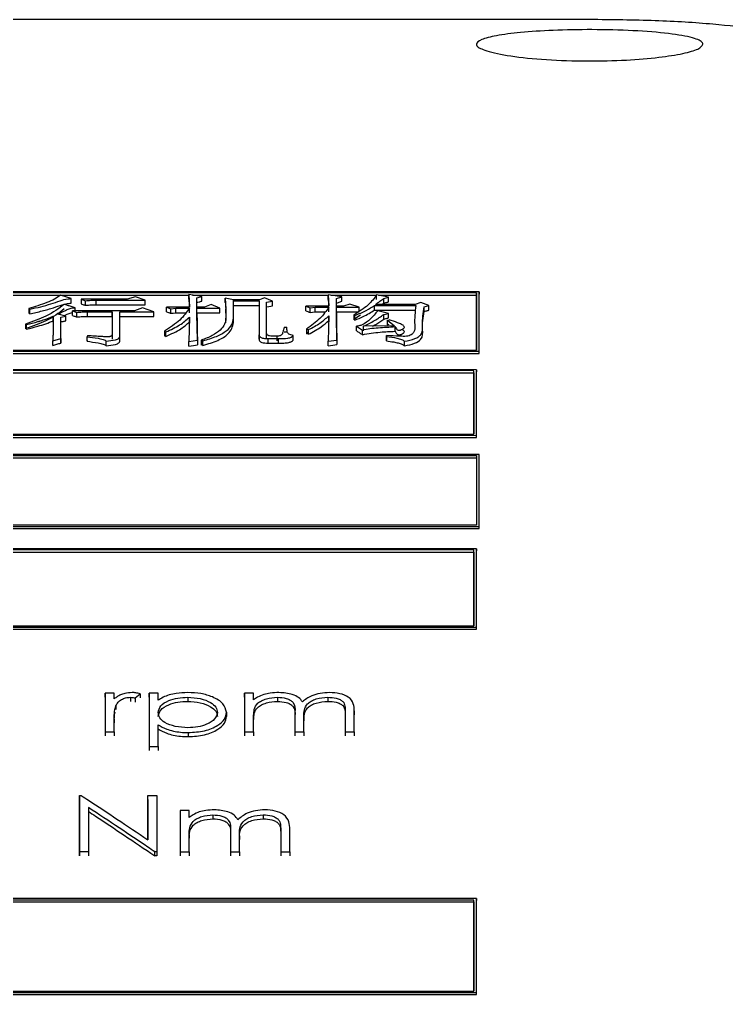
# Model space of a CAD drawing. Header units: millimetres. Extents: x 2085 to 4229, y 754 to 2271.
# Drawn here: x 2618.29 to 2632.34, y 2096.78 to 2116.17 of the extents above; entities that cross this region are included whole.
import ezdxf

# ---------------------------------------------------------------- set-up
doc = ezdxf.new("R2010")
doc.units = ezdxf.units.MM

msp = doc.modelspace()

# ---------------------------------------------------------------- linework, layer by layer
at = {"color": 7, "linetype": 'Continuous', "lineweight": 25}
for p, q in [((2629.619, 2116.166), (2592.619, 2116.167)), ((2627.42, 2110.749), (2605.437, 2110.75)), ((2627.37, 2110.732), (2605.487, 2110.732)), ((2616.202, 2110.686), (2621.654, 2110.686)), ((2619.317, 2110.617), (2619.101, 2110.682)), ((2620.593, 2110.655), (2620.431, 2110.605)), ((2620.788, 2110.586), (2620.593, 2110.655)), ((2621.654, 2110.697), (2621.664, 2110.447)), ((2621.913, 2110.659), (2621.654, 2110.697)), ((2621.654, 2110.604), (2621.654, 2110.697)), ((2621.728, 2110.686), (2624.423, 2110.686)), ((2621.816, 2110.632), (2621.913, 2110.659)), ((2621.816, 2110.447), (2621.816, 2110.632)), ((2621.816, 2110.631), (2621.816, 2110.632)), ((2621.913, 2110.566), (2621.913, 2110.659)), ((2623.157, 2110.632), (2623.06, 2110.59)), ((2623.319, 2110.567), (2623.157, 2110.632)), ((2624.423, 2110.693), (2624.434, 2110.463)), ((2624.693, 2110.655), (2624.423, 2110.693)), ((2624.423, 2110.601), (2624.423, 2110.693)), ((2624.473, 2110.686), (2625.379, 2110.686)), ((2624.585, 2110.62), (2624.693, 2110.655)), ((2624.693, 2110.563), (2624.693, 2110.655)), ((2625.623, 2110.643), (2625.385, 2110.693)), ((2625.385, 2110.601), (2625.385, 2110.693)), ((2625.42, 2110.686), (2627.37, 2110.686)), ((2625.526, 2110.62), (2625.623, 2110.643)), ((2625.623, 2110.551), (2625.623, 2110.643)), ((2627.37, 2110.732), (2627.37, 2110.686)), ((2627.42, 2110.749), (2627.42, 2110.702)), ((2627.42, 2109.528), (2627.42, 2110.702)), ((2619.317, 2110.525), (2619.317, 2110.617)), ((2619.393, 2110.374), (2619.393, 2110.436)), ((2619.512, 2110.605), (2619.512, 2110.513)), ((2619.512, 2110.605), (2619.598, 2110.575)), ((2620.431, 2110.605), (2619.512, 2110.605)), ((2619.598, 2110.483), (2619.598, 2110.575)), ((2619.815, 2110.494), (2619.815, 2110.586)), ((2619.815, 2110.586), (2620.788, 2110.586)), ((2619.815, 2110.494), (2620.788, 2110.494)), ((2620.788, 2110.494), (2620.788, 2110.586)), ((2621.21, 2110.447), (2621.297, 2110.416)), ((2621.664, 2110.447), (2621.21, 2110.447)), ((2621.21, 2110.356), (2621.21, 2110.447)), ((2621.816, 2110.447), (2621.816, 2110.54)), ((2621.967, 2110.447), (2621.816, 2110.447)), ((2621.816, 2110.356), (2621.816, 2110.447)), ((2622.097, 2110.498), (2621.967, 2110.447)), ((2622.27, 2110.428), (2622.097, 2110.498)), ((2622.378, 2110.628), (2622.389, 2110.416)), ((2622.541, 2110.59), (2622.378, 2110.628)), ((2622.378, 2110.536), (2622.378, 2110.628)), ((2623.06, 2110.59), (2622.541, 2110.59)), ((2622.541, 2110.498), (2622.541, 2110.59)), ((2622.541, 2110.229), (2622.541, 2110.571)), ((2622.541, 2110.571), (2623.049, 2110.571)), ((2622.541, 2110.479), (2622.541, 2110.571)), ((2622.541, 2110.479), (2623.049, 2110.479)), ((2622.541, 2110.137), (2622.541, 2110.479)), ((2623.049, 2110.571), (2623.049, 2109.898)), ((2623.049, 2110.571), (2623.049, 2110.479)), ((2623.049, 2110.479), (2623.049, 2109.807)), ((2623.2, 2110.544), (2623.319, 2110.567)), ((2623.2, 2109.927), (2623.2, 2110.544)), ((2623.2, 2110.541), (2623.2, 2110.544)), ((2623.2, 2109.835), (2623.2, 2110.452)), ((2623.319, 2110.475), (2623.319, 2110.567)), ((2623.979, 2110.463), (2624.066, 2110.432)), ((2624.434, 2110.463), (2623.979, 2110.463)), ((2623.979, 2110.371), (2623.979, 2110.463)), ((2624.066, 2110.432), (2624.163, 2110.444)), ((2624.163, 2110.444), (2624.433, 2110.444)), ((2624.163, 2110.352), (2624.163, 2110.444)), ((2624.433, 2110.352), (2624.433, 2110.444)), ((2624.585, 2110.463), (2624.585, 2110.62)), ((2624.585, 2110.62), (2624.585, 2110.62)), ((2624.585, 2110.463), (2624.585, 2110.528)), ((2624.726, 2110.463), (2624.585, 2110.463)), ((2624.585, 2110.371), (2624.585, 2110.463)), ((2624.585, 2110.444), (2625.039, 2110.444)), ((2624.585, 2110.352), (2624.585, 2110.444)), ((2624.855, 2110.509), (2624.726, 2110.463)), ((2625.039, 2110.444), (2624.855, 2110.509)), ((2625.039, 2110.367), (2625.039, 2110.444)), ((2625.342, 2110.478), (2626.164, 2110.478)), ((2625.342, 2110.386), (2625.342, 2110.478)), ((2626.154, 2110.498), (2625.364, 2110.498)), ((2625.484, 2110.498), (2625.526, 2110.528)), ((2625.526, 2110.528), (2625.526, 2110.62)), ((2626.262, 2110.536), (2626.154, 2110.498)), ((2626.424, 2110.478), (2626.262, 2110.536)), ((2626.327, 2110.451), (2626.424, 2110.478)), ((2626.327, 2110.359), (2626.327, 2110.451)), ((2626.424, 2110.386), (2626.424, 2110.478)), ((2618.473, 2110.417), (2618.473, 2110.325)), ((2618.473, 2110.417), (2618.495, 2110.405)), ((2618.495, 2110.313), (2618.473, 2110.325)), ((2618.495, 2110.313), (2618.495, 2110.405)), ((2618.96, 2110.173), (2618.96, 2110.264)), ((2619.209, 2110.268), (2619.057, 2110.307)), ((2619.111, 2110.245), (2619.209, 2110.268)), ((2619.111, 2109.822), (2619.111, 2110.245)), ((2619.209, 2110.177), (2619.209, 2110.268)), ((2619.339, 2110.374), (2619.425, 2110.343)), ((2620.572, 2110.374), (2619.339, 2110.374)), ((2619.339, 2110.282), (2619.339, 2110.374)), ((2619.425, 2110.251), (2619.425, 2110.343)), ((2619.641, 2110.354), (2620.128, 2110.354)), ((2619.641, 2110.263), (2619.641, 2110.354)), ((2619.641, 2110.263), (2620.128, 2110.263)), ((2620.128, 2110.354), (2620.128, 2109.903)), ((2620.128, 2110.263), (2620.128, 2110.354)), ((2620.128, 2110.263), (2620.128, 2109.811)), ((2620.28, 2110.354), (2620.961, 2110.354)), ((2620.28, 2109.862), (2620.28, 2110.354)), ((2620.28, 2110.263), (2620.28, 2110.354)), ((2620.28, 2109.771), (2620.28, 2110.263)), ((2620.28, 2110.263), (2620.961, 2110.263)), ((2620.734, 2110.432), (2620.572, 2110.374)), ((2620.961, 2110.354), (2620.734, 2110.432)), ((2620.961, 2110.263), (2620.961, 2110.354)), ((2621.297, 2110.416), (2621.394, 2110.428)), ((2621.297, 2110.325), (2621.297, 2110.416)), ((2621.394, 2110.428), (2621.664, 2110.428)), ((2621.394, 2110.336), (2621.394, 2110.428)), ((2621.394, 2110.336), (2621.591, 2110.336)), ((2621.664, 2110.245), (2621.654, 2109.761)), ((2621.664, 2110.336), (2621.664, 2110.428)), ((2621.664, 2110.153), (2621.664, 2110.245)), ((2621.816, 2110.428), (2622.27, 2110.428)), ((2621.816, 2110.336), (2621.816, 2110.428)), ((2621.816, 2110.336), (2622.27, 2110.336)), ((2621.827, 2109.789), (2621.816, 2110.309)), ((2622.27, 2110.336), (2622.27, 2110.428)), ((2622.389, 2110.416), (2622.389, 2110.229)), ((2622.389, 2110.325), (2622.389, 2110.416)), ((2622.389, 2110.325), (2622.389, 2110.183)), ((2624.066, 2110.34), (2624.066, 2110.432)), ((2624.163, 2110.352), (2624.36, 2110.352)), ((2624.434, 2110.272), (2624.423, 2109.769)), ((2624.433, 2110.18), (2624.433, 2110.272)), ((2624.585, 2110.352), (2625.039, 2110.352)), ((2624.596, 2109.793), (2624.585, 2110.327)), ((2624.953, 2110.28), (2624.931, 2110.292)), ((2624.931, 2110.292), (2624.931, 2110.2)), ((2625.062, 2110.289), (2624.931, 2110.2)), ((2624.953, 2110.188), (2624.953, 2110.28)), ((2625.342, 2110.386), (2626.164, 2110.386)), ((2625.623, 2110.323), (2625.407, 2110.374)), ((2625.526, 2110.299), (2625.623, 2110.323)), ((2625.526, 2110.208), (2625.526, 2110.299)), ((2625.623, 2110.231), (2625.623, 2110.323)), ((2618.408, 2110.11), (2618.43, 2110.099)), ((2618.408, 2110.11), (2618.408, 2110.019)), ((2618.43, 2110.007), (2618.43, 2110.099)), ((2619.111, 2109.731), (2619.111, 2110.153)), ((2622.389, 2110.137), (2622.389, 2110.229)), ((2622.541, 2110.137), (2622.541, 2110.229)), ((2624.953, 2110.188), (2624.931, 2110.2)), ((2624.985, 2109.975), (2624.985, 2110.067)), ((2624.985, 2110.067), (2625.104, 2109.991)), ((2625.742, 2110.075), (2625.126, 2110.067)), ((2625.126, 2109.975), (2625.126, 2110.067)), ((2625.602, 2110.189), (2625.634, 2110.197)), ((2625.602, 2110.189), (2625.742, 2110.075)), ((2625.602, 2110.098), (2625.602, 2110.189)), ((2625.602, 2110.098), (2625.634, 2110.106)), ((2625.753, 2109.967), (2625.753, 2110.059)), ((2618.43, 2110.007), (2618.408, 2110.019)), ((2619.641, 2109.878), (2619.631, 2109.858)), ((2619.631, 2109.767), (2619.631, 2109.858)), ((2620.128, 2109.903), (2620.128, 2109.811)), ((2620.28, 2109.771), (2620.28, 2109.862)), ((2621.167, 2109.967), (2621.199, 2109.955)), ((2621.167, 2109.967), (2621.167, 2109.876)), ((2621.199, 2109.864), (2621.167, 2109.876)), ((2621.199, 2109.864), (2621.199, 2109.955)), ((2623.049, 2109.807), (2623.049, 2109.898)), ((2623.406, 2109.87), (2623.309, 2109.87)), ((2623.406, 2109.779), (2623.406, 2109.87)), ((2623.547, 2110.047), (2623.601, 2110.047)), ((2623.547, 2109.955), (2623.601, 2109.955)), ((2623.73, 2109.791), (2623.73, 2109.882)), ((2623.99, 2110.007), (2624.033, 2109.999)), ((2623.99, 2110.007), (2623.99, 2109.915)), ((2624.033, 2109.95), (2623.99, 2109.916)), ((2624.033, 2109.907), (2623.99, 2109.915)), ((2624.033, 2109.907), (2624.033, 2109.999)), ((2625.104, 2109.899), (2625.104, 2109.991)), ((2625.58, 2109.866), (2625.58, 2109.882)), ((2625.58, 2109.882), (2625.58, 2109.791)), ((2625.58, 2109.775), (2625.58, 2109.866)), ((2618.949, 2109.777), (2619.111, 2109.822)), ((2618.949, 2109.686), (2618.949, 2109.777)), ((2619.111, 2109.822), (2619.111, 2109.731)), ((2619.631, 2109.767), (2619.641, 2109.787)), ((2620.009, 2109.678), (2620.009, 2109.769)), ((2621.654, 2109.761), (2621.827, 2109.789)), ((2621.654, 2109.67), (2621.654, 2109.761)), ((2621.827, 2109.789), (2621.827, 2109.698)), ((2621.902, 2109.789), (2621.902, 2109.698)), ((2621.935, 2109.777), (2621.902, 2109.789)), ((2621.935, 2109.686), (2621.902, 2109.698)), ((2621.935, 2109.686), (2621.935, 2109.777)), ((2623.233, 2109.822), (2623.438, 2109.822)), ((2623.233, 2109.731), (2623.233, 2109.822)), ((2623.233, 2109.731), (2623.438, 2109.731)), ((2623.438, 2109.731), (2623.438, 2109.822)), ((2624.423, 2109.769), (2624.596, 2109.793)), ((2624.423, 2109.678), (2624.423, 2109.769)), ((2624.596, 2109.793), (2624.596, 2109.702)), ((2625.58, 2109.775), (2625.58, 2109.791)), ((2625.937, 2109.678), (2625.937, 2109.769)), ((2605.437, 2109.574), (2627.42, 2109.574)), ((2605.437, 2109.528), (2627.42, 2109.528)), ((2605.487, 2109.593), (2627.37, 2109.593)), ((2627.42, 2109.528), (2627.42, 2109.574)), ((2627.37, 2109.203), (2605.387, 2109.204)), ((2627.32, 2109.184), (2605.437, 2109.184)), ((2605.437, 2109.139), (2627.32, 2109.139)), ((2627.32, 2109.139), (2627.32, 2109.184)), ((2627.37, 2109.203), (2627.37, 2109.158)), ((2627.37, 2107.853), (2627.37, 2109.158)), ((2605.437, 2107.919), (2627.32, 2107.918)), ((2605.387, 2107.898), (2627.37, 2107.897)), ((2605.387, 2107.853), (2627.37, 2107.853)), ((2627.37, 2107.853), (2627.37, 2107.897)), ((2627.42, 2107.518), (2605.437, 2107.519)), ((2605.487, 2107.497), (2627.37, 2107.497)), ((2605.487, 2107.453), (2627.37, 2107.453)), ((2627.37, 2107.497), (2627.37, 2107.453)), ((2627.42, 2107.474), (2627.42, 2107.518)), ((2627.42, 2106.043), (2627.42, 2107.474)), ((2605.437, 2106.087), (2627.42, 2106.087)), ((2605.437, 2106.044), (2627.42, 2106.043)), ((2627.37, 2106.11), (2605.487, 2106.11)), ((2627.42, 2106.043), (2627.42, 2106.087)), ((2627.37, 2105.641), (2605.387, 2105.641)), ((2627.32, 2105.617), (2605.437, 2105.618)), ((2627.32, 2105.575), (2627.32, 2105.617)), ((2627.37, 2105.641), (2627.37, 2105.598)), ((2627.37, 2104.044), (2627.37, 2105.598)), ((2605.437, 2105.575), (2627.32, 2105.575)), ((2605.387, 2104.086), (2627.37, 2104.085)), ((2605.387, 2104.044), (2627.37, 2104.044)), ((2605.437, 2104.111), (2627.32, 2104.11)), ((2627.37, 2104.044), (2627.37, 2104.085)), ((2619.993, 2102.769), (2619.993, 2102)), ((2619.993, 2102.687), (2619.993, 2102.769)), ((2620.172, 2102.769), (2619.993, 2102.769)), ((2619.993, 2102.687), (2619.993, 2101.919)), ((2620.172, 2102.657), (2620.172, 2102.769)), ((2620.494, 2102.689), (2620.494, 2102.607)), ((2620.586, 2102.675), (2620.685, 2102.756)), ((2620.685, 2102.756), (2620.685, 2102.674)), ((2620.864, 2102.769), (2620.864, 2101.712)), ((2620.864, 2102.687), (2620.864, 2102.769)), ((2621.044, 2102.769), (2620.864, 2102.769)), ((2620.864, 2102.687), (2620.864, 2101.631)), ((2621.044, 2102.628), (2621.044, 2102.769)), ((2621.633, 2102.689), (2621.633, 2102.607)), ((2622.762, 2102.769), (2622.762, 2102)), ((2622.762, 2102.687), (2622.762, 2102.769)), ((2622.941, 2102.769), (2622.762, 2102.769)), ((2622.762, 2102.687), (2622.762, 2101.919)), ((2622.941, 2102.636), (2622.941, 2102.769)), ((2623.414, 2102.689), (2623.414, 2102.607)), ((2624.415, 2102.689), (2624.415, 2102.607)), ((2620.204, 2102.524), (2620.204, 2102.443)), ((2620.586, 2102.675), (2620.586, 2102.594)), ((2622.403, 2102.389), (2622.403, 2102.308)), ((2622.941, 2102), (2622.941, 2102.326)), ((2622.941, 2102.326), (2622.941, 2102.245)), ((2623.762, 2102.393), (2623.762, 2102)), ((2623.762, 2102.393), (2623.762, 2102.312)), ((2623.941, 2102), (2623.941, 2102.301)), ((2623.941, 2102.301), (2623.941, 2102.22)), ((2624.762, 2102.419), (2624.762, 2102)), ((2624.762, 2102.419), (2624.762, 2102.338)), ((2624.762, 2102.337), (2624.762, 2101.919)), ((2624.941, 2102), (2624.941, 2102.418)), ((2624.941, 2102.418), (2624.941, 2102.337)), ((2620.172, 2102), (2620.172, 2102.26)), ((2620.172, 2102.26), (2620.172, 2102.179)), ((2621.044, 2101.712), (2621.044, 2102.14)), ((2619.993, 2102), (2619.993, 2101.919)), ((2619.993, 2102), (2620.172, 2102)), ((2620.172, 2102), (2620.172, 2101.919)), ((2621.64, 2101.986), (2621.64, 2101.905)), ((2622.762, 2102), (2622.762, 2101.919)), ((2622.762, 2102), (2622.941, 2102)), ((2622.941, 2102), (2622.941, 2101.919)), ((2623.762, 2102), (2623.762, 2101.919)), ((2623.762, 2102), (2623.941, 2102)), ((2623.941, 2102), (2623.941, 2101.919)), ((2624.762, 2102), (2624.762, 2101.919)), ((2624.762, 2102), (2624.941, 2102)), ((2624.941, 2102), (2624.941, 2101.919)), ((2620.864, 2101.712), (2620.864, 2101.632)), ((2620.864, 2101.712), (2621.044, 2101.712)), ((2621.044, 2101.712), (2621.044, 2101.632)), ((2619.48, 2099.613), (2619.48, 2100.734)), ((2619.48, 2100.734), (2619.48, 2100.656)), ((2619.48, 2100.734), (2619.517, 2100.734)), ((2619.48, 2100.655), (2619.48, 2099.535)), ((2620.839, 2099.855), (2620.839, 2100.734)), ((2620.839, 2100.734), (2621.018, 2100.734)), ((2620.839, 2100.656), (2620.839, 2100.734)), ((2620.839, 2100.655), (2620.839, 2099.855)), ((2621.018, 2100.734), (2621.018, 2099.613)), ((2619.659, 2100.496), (2619.659, 2099.613)), ((2621.48, 2100.436), (2621.48, 2099.613)), ((2621.48, 2100.436), (2621.48, 2100.357)), ((2621.659, 2100.436), (2621.48, 2100.436)), ((2621.48, 2100.357), (2621.48, 2099.535)), ((2621.659, 2100.294), (2621.659, 2100.436)), ((2622.132, 2100.35), (2622.132, 2100.271)), ((2623.133, 2100.35), (2623.133, 2100.272)), ((2622.48, 2100.034), (2622.48, 2099.613)), ((2622.48, 2100.034), (2622.48, 2099.955)), ((2623.48, 2100.061), (2623.48, 2099.613)), ((2623.48, 2100.061), (2623.48, 2099.983)), ((2623.48, 2099.983), (2623.48, 2099.535)), ((2623.659, 2099.613), (2623.659, 2100.061)), ((2623.659, 2099.983), (2623.659, 2100.061)), ((2621.659, 2099.613), (2621.659, 2099.961)), ((2621.659, 2099.961), (2621.659, 2099.884)), ((2622.659, 2099.613), (2622.659, 2099.935)), ((2622.659, 2099.935), (2622.659, 2099.857)), ((2619.48, 2099.536), (2619.48, 2099.613)), ((2619.659, 2099.613), (2619.48, 2099.613)), ((2619.659, 2099.613), (2619.659, 2099.536)), ((2620.977, 2099.535), (2620.977, 2099.613)), ((2621.018, 2099.613), (2620.977, 2099.613)), ((2621.018, 2099.613), (2621.018, 2099.536)), ((2621.48, 2099.613), (2621.48, 2099.536)), ((2621.48, 2099.613), (2621.659, 2099.613)), ((2621.659, 2099.613), (2621.659, 2099.536)), ((2622.48, 2099.613), (2622.48, 2099.536)), ((2622.48, 2099.613), (2622.659, 2099.613)), ((2622.659, 2099.613), (2622.659, 2099.536)), ((2623.48, 2099.613), (2623.48, 2099.536)), ((2623.48, 2099.613), (2623.659, 2099.613)), ((2623.659, 2099.613), (2623.659, 2099.536)), ((2621.018, 2099.535), (2620.977, 2099.535)), ((2627.37, 2098.685), (2605.237, 2098.685)), ((2627.32, 2098.656), (2605.287, 2098.656)), ((2605.287, 2098.618), (2627.32, 2098.618)), ((2627.32, 2098.618), (2627.32, 2098.656)), ((2627.37, 2098.685), (2627.37, 2098.647)), ((2627.37, 2096.777), (2627.37, 2098.647)), ((2605.237, 2096.814), (2627.37, 2096.814)), ((2605.237, 2096.777), (2627.37, 2096.777)), ((2605.287, 2096.845), (2627.32, 2096.844)), ((2627.37, 2096.777), (2627.37, 2096.814))]:
    msp.add_line(p, q, dxfattribs=at)
at = {"color": 7, "linetype": 'Continuous', "lineweight": 25, "flags": 128}
for points in [[(2623.2, 2110.452), (2623.245, 2110.461), (2623.282, 2110.468), (2623.319, 2110.475)], [(2621.297, 2110.325), (2621.345, 2110.33), (2621.394, 2110.336)], [(2624.066, 2110.34), (2624.114, 2110.346), (2624.163, 2110.352)], [(2621.654, 2109.67), (2621.7, 2109.677), (2621.747, 2109.685), (2621.827, 2109.698)], [(2624.423, 2109.678), (2624.47, 2109.685), (2624.517, 2109.691), (2624.596, 2109.702)]]:
    msp.add_lwpolyline(points, dxfattribs=at)
at = {"color": 7, "linetype": 'Continuous', "lineweight": 25}
for points, knots in [([(2633.619, 2115.676), (2633.582, 2115.731), (2633.509, 2115.841), (2632.939, 2115.977), (2632.072, 2116.082), (2630.924, 2116.152), (2630.059, 2116.161), (2629.619, 2116.166)], [0, 0, 0, 0, 0.184668, 0.369995, 0.565851, 0.779444, 1, 1, 1, 1]), ([(2631.869, 2115.676), (2631.848, 2115.644), (2631.807, 2115.579), (2631.485, 2115.487), (2630.997, 2115.409), (2630.337, 2115.354), (2629.557, 2115.334), (2628.743, 2115.361), (2628.032, 2115.434), (2627.546, 2115.536), (2627.384, 2115.621), (2627.358, 2115.698), (2627.441, 2115.77), (2627.75, 2115.85), (2628.243, 2115.914), (2628.9, 2115.957), (2629.681, 2115.971), (2630.494, 2115.951), (2631.207, 2115.895), (2631.69, 2115.809), (2631.858, 2115.73), (2631.867, 2115.685), (2631.869, 2115.676)], [0, 0, 0, 0, 0.0462762, 0.0927191, 0.1417154, 0.1951897, 0.2536855, 0.3152612, 0.376912, 0.4343703, 0.4858167, 0.5000047, 0.5462543, 0.592701, 0.6417985, 0.6951551, 0.753514, 0.8153974, 0.8768635, 0.9341609, 0.9857367, 1, 1, 1, 1]), ([(2619.101, 2110.682), (2619.066, 2110.655), (2618.995, 2110.602), (2618.778, 2110.514), (2618.595, 2110.455), (2618.473, 2110.417)], [0, 0, 0, 0, 0.244211, 0.494059, 1, 1, 1, 1]), ([(2625.385, 2110.693), (2625.335, 2110.623), (2625.235, 2110.482), (2625.033, 2110.355), (2624.931, 2110.292)], [0, 0, 0, 0, 0.496751, 1, 1, 1, 1]), ([(2627.37, 2109.593), (2627.37, 2109.714), (2627.37, 2109.957), (2627.37, 2110.338), (2627.37, 2110.592), (2627.37, 2110.732)], [0, 0, 0, 0, 0.309667, 0.619335, 1, 1, 1, 1]), ([(2627.37, 2110.686), (2627.37, 2110.576), (2627.37, 2110.356), (2627.37, 2109.993), (2627.37, 2109.734), (2627.37, 2109.593)], [0, 0, 0, 0, 0.312228, 0.624456, 1, 1, 1, 1]), ([(2627.42, 2109.574), (2627.42, 2109.695), (2627.42, 2109.939), (2627.42, 2110.333), (2627.42, 2110.598), (2627.42, 2110.749)], [0, 0, 0, 0, 0.300086, 0.600172, 1, 1, 1, 1]), ([(2619.176, 2110.502), (2619.068, 2110.419), (2618.872, 2110.271), (2618.551, 2110.16), (2618.408, 2110.11)], [0, 0, 0, 0, 0.553842, 1, 1, 1, 1]), ([(2618.495, 2110.405), (2618.64, 2110.438), (2618.856, 2110.487), (2619.079, 2110.569), (2619.213, 2110.611), (2619.296, 2110.616), (2619.317, 2110.617)], [0, 0, 0, 0, 0.501457, 0.748784, 0.936077, 1, 1, 1, 1]), ([(2618.495, 2110.313), (2618.576, 2110.332), (2618.738, 2110.37), (2618.958, 2110.429), (2619.104, 2110.486), (2619.224, 2110.518), (2619.289, 2110.523), (2619.317, 2110.525)], [0, 0, 0, 0, 0.285391, 0.571044, 0.802081, 0.914333, 1, 1, 1, 1]), ([(2619.057, 2110.307), (2619.09, 2110.324), (2619.144, 2110.352), (2619.219, 2110.39), (2619.277, 2110.417), (2619.339, 2110.431), (2619.375, 2110.434), (2619.393, 2110.436)], [0, 0, 0, 0, 0.3357419, 0.5532256, 0.7726409, 0.885172, 1, 1, 1, 1]), ([(2619.393, 2110.436), (2619.366, 2110.444), (2619.317, 2110.459), (2619.245, 2110.481), (2619.199, 2110.495), (2619.176, 2110.502)], [0, 0, 0, 0, 0.369991, 0.684996, 1, 1, 1, 1]), ([(2619.512, 2110.513), (2619.524, 2110.509), (2619.545, 2110.502), (2619.574, 2110.491), (2619.59, 2110.486), (2619.598, 2110.483)], [0, 0, 0, 0, 0.428609, 0.714304, 1, 1, 1, 1]), ([(2619.598, 2110.575), (2619.634, 2110.578), (2619.705, 2110.585), (2619.778, 2110.586), (2619.815, 2110.586)], [0, 0, 0, 0, 0.498867, 1, 1, 1, 1]), ([(2619.598, 2110.483), (2619.638, 2110.486), (2619.709, 2110.493), (2619.782, 2110.494), (2619.815, 2110.494)], [0, 0, 0, 0, 0.558823, 1, 1, 1, 1]), ([(2621.654, 2110.604), (2621.656, 2110.577), (2621.66, 2110.525), (2621.662, 2110.472), (2621.663, 2110.447)], [0, 0, 0, 0, 0.53069, 1, 1, 1, 1]), ([(2621.816, 2110.54), (2621.829, 2110.544), (2621.852, 2110.55), (2621.885, 2110.559), (2621.904, 2110.564), (2621.913, 2110.566)], [0, 0, 0, 0, 0.420135, 0.710067, 1, 1, 1, 1]), ([(2622.378, 2110.536), (2622.381, 2110.509), (2622.385, 2110.461), (2622.388, 2110.39), (2622.389, 2110.346), (2622.389, 2110.325)], [0, 0, 0, 0, 0.384139, 0.692048, 1, 1, 1, 1]), ([(2624.433, 2110.444), (2624.381, 2110.368), (2624.276, 2110.218), (2624.086, 2110.077), (2623.99, 2110.007)], [0, 0, 0, 0, 0.497559, 1, 1, 1, 1]), ([(2624.423, 2110.601), (2624.425, 2110.572), (2624.43, 2110.527), (2624.431, 2110.481), (2624.432, 2110.463)], [0, 0, 0, 0, 0.616417, 1, 1, 1, 1]), ([(2624.585, 2110.528), (2624.598, 2110.532), (2624.623, 2110.54), (2624.659, 2110.552), (2624.682, 2110.559), (2624.693, 2110.563)], [0, 0, 0, 0, 0.362138, 0.681069, 1, 1, 1, 1]), ([(2624.585, 2110.327), (2624.585, 2110.349), (2624.585, 2110.388), (2624.585, 2110.426), (2624.585, 2110.444)], [0, 0, 0, 0, 0.56, 1, 1, 1, 1]), ([(2624.585, 2110.281), (2624.585, 2110.317), (2624.585, 2110.386), (2624.585, 2110.425), (2624.585, 2110.444)], [0, 0, 0, 0, 0.510364, 1, 1, 1, 1]), ([(2624.953, 2110.28), (2625.031, 2110.313), (2625.176, 2110.375), (2625.29, 2110.446), (2625.342, 2110.478)], [0, 0, 0, 0, 0.5414486, 1, 1, 1, 1]), ([(2625.364, 2110.498), (2625.392, 2110.52), (2625.444, 2110.561), (2625.5, 2110.602), (2625.526, 2110.62)], [0, 0, 0, 0, 0.532976, 1, 1, 1, 1]), ([(2625.526, 2110.528), (2625.54, 2110.532), (2625.564, 2110.537), (2625.596, 2110.545), (2625.614, 2110.549), (2625.623, 2110.551)], [0, 0, 0, 0, 0.4398816, 0.7199406, 1, 1, 1, 1]), ([(2626.164, 2110.478), (2626.15, 2110.351), (2626.13, 2110.176), (2626.152, 2109.976), (2626.089, 2109.904), (2626.035, 2109.878), (2625.979, 2109.866), (2625.913, 2109.864), (2625.781, 2109.873), (2625.669, 2109.878), (2625.58, 2109.882)], [0, 0, 0, 0, 0.489233, 0.672718, 0.735367, 0.76608, 0.796242, 0.828596, 0.864188, 1, 1, 1, 1]), ([(2625.937, 2109.769), (2626.012, 2109.783), (2626.122, 2109.805), (2626.223, 2109.857), (2626.308, 2109.946), (2626.288, 2110.152), (2626.311, 2110.331), (2626.327, 2110.451)], [0, 0, 0, 0, 0.132026, 0.196101, 0.258534, 0.505562, 1, 1, 1, 1]), ([(2619.176, 2110.41), (2619.068, 2110.328), (2618.872, 2110.179), (2618.551, 2110.068), (2618.408, 2110.019)], [0, 0, 0, 0, 0.553762, 1, 1, 1, 1]), ([(2618.43, 2110.099), (2618.506, 2110.118), (2618.584, 2110.138), (2618.661, 2110.161), (2618.67, 2110.164), (2618.679, 2110.166), (2618.688, 2110.169), (2618.697, 2110.172), (2618.721, 2110.179), (2618.815, 2110.208), (2618.896, 2110.239), (2618.96, 2110.264)], [0, 0, 0, 0, 0.400377, 0.412885, 0.425393, 0.450409, 0.462917, 0.475426, 0.500442, 0.600512, 1, 1, 1, 1]), ([(2618.96, 2110.264), (2618.96, 2110.247), (2618.96, 2110.228), (2618.96, 2110.207), (2618.96, 2110.2), (2618.96, 2110.194), (2618.96, 2110.187), (2618.96, 2110.179), (2618.96, 2110.17), (2618.96, 2110.161), (2618.96, 2110.155), (2618.96, 2110.148), (2618.96, 2110.142), (2618.96, 2110.133), (2618.96, 2110.123), (2618.96, 2110.11), (2618.96, 2110.092), (2618.96, 2110.075), (2618.96, 2110.058), (2618.96, 2110.045), (2618.959, 2110.032), (2618.959, 2110.014), (2618.959, 2109.997), (2618.958, 2109.979), (2618.958, 2109.966), (2618.958, 2109.953), (2618.957, 2109.94), (2618.956, 2109.923), (2618.956, 2109.905), (2618.955, 2109.887), (2618.954, 2109.874), (2618.954, 2109.861), (2618.953, 2109.85), (2618.953, 2109.841), (2618.952, 2109.835), (2618.952, 2109.828), (2618.951, 2109.819), (2618.951, 2109.81), (2618.951, 2109.802), (2618.95, 2109.795), (2618.95, 2109.787), (2618.949, 2109.781), (2618.949, 2109.777)], [0, 0, 0, 0, 0.10711, 0.120499, 0.133888, 0.147276, 0.160665, 0.174054, 0.200831, 0.21422, 0.227609, 0.240998, 0.254386, 0.267775, 0.294553, 0.32133, 0.348108, 0.401663, 0.42844, 0.455218, 0.481995, 0.508773, 0.562328, 0.589105, 0.615883, 0.64266, 0.669438, 0.696215, 0.74977, 0.776548, 0.803325, 0.830103, 0.85688, 0.870269, 0.883658, 0.897047, 0.910435, 0.937213, 0.950602, 0.96399, 0.977379, 1, 1, 1, 1]), ([(2619.177, 2110.277), (2619.191, 2110.284), (2619.227, 2110.302), (2619.276, 2110.325), (2619.323, 2110.335), (2619.339, 2110.338)], [0, 0, 0, 0, 0.3081, 0.769592, 1, 1, 1, 1]), ([(2619.339, 2110.282), (2619.351, 2110.278), (2619.372, 2110.27), (2619.4, 2110.26), (2619.417, 2110.254), (2619.425, 2110.251)], [0, 0, 0, 0, 0.428611, 0.714305, 1, 1, 1, 1]), ([(2619.425, 2110.343), (2619.461, 2110.346), (2619.532, 2110.353), (2619.605, 2110.354), (2619.641, 2110.354)], [0, 0, 0, 0, 0.498867, 1, 1, 1, 1]), ([(2619.425, 2110.251), (2619.465, 2110.255), (2619.536, 2110.262), (2619.609, 2110.262), (2619.641, 2110.263)], [0, 0, 0, 0, 0.558823, 1, 1, 1, 1]), ([(2621.664, 2110.428), (2621.611, 2110.348), (2621.503, 2110.186), (2621.279, 2110.04), (2621.167, 2109.967)], [0, 0, 0, 0, 0.497121, 1, 1, 1, 1]), ([(2621.199, 2109.955), (2621.296, 2109.999), (2621.487, 2110.087), (2621.606, 2110.192), (2621.664, 2110.245)], [0, 0, 0, 0, 0.504453, 1, 1, 1, 1]), ([(2621.21, 2110.356), (2621.222, 2110.351), (2621.243, 2110.344), (2621.272, 2110.334), (2621.288, 2110.328), (2621.297, 2110.325)], [0, 0, 0, 0, 0.428612, 0.714306, 1, 1, 1, 1]), ([(2621.816, 2110.309), (2621.816, 2110.332), (2621.816, 2110.371), (2621.816, 2110.411), (2621.816, 2110.428)], [0, 0, 0, 0, 0.56, 1, 1, 1, 1]), ([(2621.816, 2110.264), (2621.816, 2110.299), (2621.816, 2110.37), (2621.816, 2110.409), (2621.816, 2110.428)], [0, 0, 0, 0, 0.510039, 1, 1, 1, 1]), ([(2621.816, 2110.336), (2621.816, 2110.316), (2621.816, 2110.273), (2621.816, 2110.267), (2621.816, 2110.264)], [0, 0, 0, 0, 0.489863, 1, 1, 1, 1]), ([(2621.816, 2110.264), (2621.816, 2110.199), (2621.817, 2110.135), (2621.818, 2110.087), (2621.818, 2110.076), (2621.819, 2110.033), (2621.822, 2109.907), (2621.825, 2109.786), (2621.827, 2109.698)], [0, 0, 0, 0, 0.252264, 0.254266, 0.269843, 0.313981, 0.501513, 1, 1, 1, 1]), ([(2621.827, 2109.789), (2621.825, 2109.877), (2621.822, 2109.996), (2621.82, 2110.124), (2621.818, 2110.213), (2621.817, 2110.242), (2621.816, 2110.264)], [0, 0, 0, 0, 0.498567, 0.668599, 0.747849, 1, 1, 1, 1]), ([(2623.979, 2110.371), (2623.992, 2110.367), (2624.012, 2110.359), (2624.041, 2110.349), (2624.058, 2110.343), (2624.066, 2110.34)], [0, 0, 0, 0, 0.428612, 0.714306, 1, 1, 1, 1]), ([(2624.033, 2109.999), (2624.113, 2110.042), (2624.272, 2110.128), (2624.38, 2110.224), (2624.433, 2110.272)], [0, 0, 0, 0, 0.503094, 1, 1, 1, 1]), ([(2624.585, 2110.352), (2624.585, 2110.331), (2624.585, 2110.29), (2624.585, 2110.284), (2624.585, 2110.281)], [0, 0, 0, 0, 0.489538, 1, 1, 1, 1]), ([(2624.596, 2109.793), (2624.594, 2109.883), (2624.591, 2110.019), (2624.588, 2110.166), (2624.587, 2110.23), (2624.586, 2110.251), (2624.586, 2110.268), (2624.585, 2110.287), (2624.585, 2110.283), (2624.585, 2110.281)], [0, 0, 0, 0, 0.496744, 0.745118, 0.829845, 0.854799, 0.869312, 0.93209, 1, 1, 1, 1]), ([(2624.585, 2110.281), (2624.586, 2110.216), (2624.586, 2110.147), (2624.588, 2110.057), (2624.591, 2109.925), (2624.594, 2109.792), (2624.596, 2109.702)], [0, 0, 0, 0, 0.252176, 0.267142, 0.501453, 1, 1, 1, 1]), ([(2624.953, 2110.188), (2625.009, 2110.211), (2625.11, 2110.254), (2625.236, 2110.321), (2625.307, 2110.365), (2625.342, 2110.386)], [0, 0, 0, 0, 0.3812522, 0.6899418, 1, 1, 1, 1]), ([(2625.407, 2110.374), (2625.361, 2110.318), (2625.28, 2110.22), (2625.151, 2110.114), (2625.033, 2110.071), (2624.995, 2110.068), (2624.985, 2110.067)], [0, 0, 0, 0, 0.494165, 0.869161, 0.966217, 1, 1, 1, 1]), ([(2625.126, 2110.067), (2625.202, 2110.103), (2625.353, 2110.177), (2625.468, 2110.259), (2625.526, 2110.299)], [0, 0, 0, 0, 0.5023466, 1, 1, 1, 1]), ([(2625.937, 2109.678), (2626.01, 2109.692), (2626.151, 2109.718), (2626.317, 2109.835), (2626.282, 2110.059), (2626.309, 2110.24), (2626.327, 2110.359)], [0, 0, 0, 0, 0.127764, 0.249157, 0.505692, 1, 1, 1, 1]), ([(2626.327, 2110.359), (2626.34, 2110.363), (2626.363, 2110.37), (2626.396, 2110.379), (2626.415, 2110.384), (2626.424, 2110.386)], [0, 0, 0, 0, 0.4201352, 0.7100675, 1, 1, 1, 1]), ([(2618.43, 2110.007), (2618.505, 2110.027), (2618.637, 2110.061), (2618.816, 2110.116), (2618.912, 2110.154), (2618.96, 2110.173)], [0, 0, 0, 0, 0.400541, 0.699142, 1, 1, 1, 1]), ([(2618.96, 2110.146), (2618.96, 2110.15), (2618.96, 2110.156), (2618.96, 2110.168), (2618.96, 2110.175), (2618.96, 2110.179), (2618.96, 2110.181), (2618.96, 2110.182), (2618.96, 2110.183), (2618.96, 2110.164), (2618.96, 2110.037), (2618.957, 2109.953), (2618.956, 2109.903)], [0, 0, 0, 0, 0.01972, 0.0316378, 0.0435082, 0.0463825, 0.0492251, 0.0522948, 0.0558106, 0.08806, 0.4639019, 1, 1, 1, 1]), ([(2619.111, 2110.153), (2619.126, 2110.157), (2619.149, 2110.162), (2619.182, 2110.17), (2619.2, 2110.174), (2619.209, 2110.177)], [0, 0, 0, 0, 0.439881, 0.71994, 1, 1, 1, 1]), ([(2621.199, 2109.864), (2621.307, 2109.913), (2621.497, 2110.001), (2621.613, 2110.107), (2621.664, 2110.153)], [0, 0, 0, 0, 0.564212, 1, 1, 1, 1]), ([(2622.389, 2110.229), (2622.384, 2110.189), (2622.375, 2110.108), (2622.286, 2109.988), (2622.131, 2109.877), (2621.979, 2109.819), (2621.902, 2109.789)], [0, 0, 0, 0, 0.245487, 0.49251, 0.743419, 1, 1, 1, 1]), ([(2621.935, 2109.777), (2622.028, 2109.805), (2622.211, 2109.859), (2622.409, 2109.972), (2622.523, 2110.098), (2622.535, 2110.186), (2622.541, 2110.229)], [0, 0, 0, 0, 0.258234, 0.509748, 0.755949, 1, 1, 1, 1]), ([(2621.935, 2109.686), (2622.038, 2109.717), (2622.241, 2109.778), (2622.491, 2109.933), (2622.522, 2110.06), (2622.541, 2110.137)], [0, 0, 0, 0, 0.289468, 0.570368, 1, 1, 1, 1]), ([(2624.033, 2109.907), (2624.122, 2109.956), (2624.28, 2110.042), (2624.387, 2110.138), (2624.433, 2110.18)], [0, 0, 0, 0, 0.562949, 1, 1, 1, 1]), ([(2625.104, 2109.991), (2625.153, 2110.002), (2625.25, 2110.025), (2625.474, 2110.043), (2625.641, 2110.052), (2625.753, 2110.059)], [0, 0, 0, 0, 0.2461025, 0.4965719, 1, 1, 1, 1]), ([(2625.305, 2110.069), (2625.326, 2110.08), (2625.411, 2110.123), (2625.477, 2110.172), (2625.526, 2110.208)], [0, 0, 0, 0, 0.250656, 1, 1, 1, 1]), ([(2625.526, 2110.208), (2625.54, 2110.211), (2625.564, 2110.217), (2625.596, 2110.225), (2625.614, 2110.229), (2625.623, 2110.231)], [0, 0, 0, 0, 0.439858, 0.719929, 1, 1, 1, 1]), ([(2625.753, 2110.059), (2625.761, 2110.045), (2625.774, 2110.023), (2625.791, 2109.999), (2625.807, 2109.991), (2625.813, 2109.989), (2625.819, 2109.988), (2625.824, 2109.987), (2625.833, 2109.988), (2625.849, 2109.99), (2625.87, 2109.995), (2625.898, 2110.006), (2625.925, 2110.021), (2625.941, 2110.043), (2625.932, 2110.065), (2625.912, 2110.086), (2625.867, 2110.109), (2625.778, 2110.148), (2625.692, 2110.178), (2625.634, 2110.197)], [0, 0, 0, 0, 0.12083, 0.185578, 0.200463, 0.207293, 0.213836, 0.220353, 0.227161, 0.24221, 0.277123, 0.31159, 0.371541, 0.433275, 0.493638, 0.554959, 0.617623, 0.744187, 1, 1, 1, 1]), ([(2619.631, 2109.858), (2619.705, 2109.849), (2619.815, 2109.836), (2619.934, 2109.811), (2619.985, 2109.793), (2620.004, 2109.78), (2620.007, 2109.773), (2620.009, 2109.769)], [0, 0, 0, 0, 0.508815, 0.759272, 0.881746, 0.941306, 1, 1, 1, 1]), ([(2620.128, 2109.903), (2620.128, 2109.893), (2620.127, 2109.882), (2620.11, 2109.87), (2620.099, 2109.865), (2620.085, 2109.86), (2620.063, 2109.856), (2620.033, 2109.855), (2619.986, 2109.858), (2619.854, 2109.863), (2619.736, 2109.872), (2619.641, 2109.878)], [0, 0, 0, 0, 0.115473, 0.14517, 0.175331, 0.205787, 0.236431, 0.299107, 0.364431, 0.490851, 1, 1, 1, 1]), ([(2620.009, 2109.769), (2620.074, 2109.776), (2620.154, 2109.786), (2620.237, 2109.808), (2620.274, 2109.83), (2620.277, 2109.849), (2620.28, 2109.862)], [0, 0, 0, 0, 0.515726, 0.641569, 0.763682, 1, 1, 1, 1]), ([(2623.049, 2109.898), (2623.05, 2109.889), (2623.052, 2109.874), (2623.069, 2109.855), (2623.09, 2109.842), (2623.119, 2109.832), (2623.167, 2109.823), (2623.206, 2109.822), (2623.233, 2109.822)], [0, 0, 0, 0, 0.238558, 0.359397, 0.482171, 0.608306, 0.737736, 1, 1, 1, 1]), ([(2623.309, 2109.87), (2623.291, 2109.871), (2623.264, 2109.872), (2623.235, 2109.88), (2623.215, 2109.891), (2623.202, 2109.907), (2623.201, 2109.92), (2623.2, 2109.927)], [0, 0, 0, 0, 0.263272, 0.391385, 0.516554, 0.759179, 1, 1, 1, 1]), ([(2623.547, 2110.047), (2623.538, 2110.015), (2623.523, 2109.962), (2623.512, 2109.902), (2623.468, 2109.878), (2623.439, 2109.871), (2623.417, 2109.871), (2623.406, 2109.87)], [0, 0, 0, 0, 0.493872, 0.802594, 0.866234, 0.93227, 1, 1, 1, 1]), ([(2623.438, 2109.822), (2623.501, 2109.821), (2623.58, 2109.819), (2623.66, 2109.838), (2623.698, 2109.856), (2623.718, 2109.872), (2623.73, 2109.882)], [0, 0, 0, 0, 0.514198, 0.639, 0.761004, 1, 1, 1, 1]), ([(2623.73, 2109.882), (2623.713, 2109.886), (2623.678, 2109.894), (2623.637, 2109.911), (2623.617, 2109.933), (2623.602, 2109.979), (2623.601, 2110.017), (2623.601, 2110.047)], [0, 0, 0, 0, 0.131971, 0.260261, 0.384427, 0.507933, 1, 1, 1, 1]), ([(2624.985, 2109.975), (2625.005, 2109.963), (2625.045, 2109.937), (2625.084, 2109.912), (2625.104, 2109.899)], [0, 0, 0, 0, 0.4999998, 1, 1, 1, 1]), ([(2625.104, 2109.899), (2625.22, 2109.919), (2625.43, 2109.953), (2625.654, 2109.963), (2625.753, 2109.967)], [0, 0, 0, 0, 0.555157, 1, 1, 1, 1]), ([(2625.58, 2109.866), (2625.652, 2109.857), (2625.759, 2109.842), (2625.866, 2109.811), (2625.915, 2109.789), (2625.93, 2109.776), (2625.937, 2109.769)], [0, 0, 0, 0, 0.509381, 0.758484, 0.880594, 1, 1, 1, 1]), ([(2625.753, 2109.967), (2625.762, 2109.951), (2625.773, 2109.931), (2625.791, 2109.909), (2625.802, 2109.902), (2625.811, 2109.898), (2625.82, 2109.896), (2625.83, 2109.896), (2625.848, 2109.898), (2625.881, 2109.907), (2625.918, 2109.924), (2625.94, 2109.948), (2625.933, 2109.973), (2625.916, 2109.993), (2625.895, 2110.001), (2625.891, 2110.003)], [0, 0, 0, 0, 0.228789, 0.293472, 0.325017, 0.349064, 0.365366, 0.381722, 0.40697, 0.473331, 0.60469, 0.720341, 0.824657, 0.962766, 1, 1, 1, 1]), ([(2618.949, 2109.686), (2618.963, 2109.69), (2618.991, 2109.698), (2619.045, 2109.713), (2619.085, 2109.724), (2619.111, 2109.731)], [0, 0, 0, 0, 0.2594101, 0.5188202, 1, 1, 1, 1]), ([(2619.631, 2109.767), (2619.705, 2109.758), (2619.818, 2109.745), (2619.936, 2109.719), (2619.994, 2109.699), (2620.004, 2109.685), (2620.009, 2109.678)], [0, 0, 0, 0, 0.510108, 0.771684, 0.888142, 1, 1, 1, 1]), ([(2620.009, 2109.678), (2620.074, 2109.685), (2620.155, 2109.695), (2620.239, 2109.718), (2620.274, 2109.74), (2620.278, 2109.759), (2620.28, 2109.771)], [0, 0, 0, 0, 0.5165724, 0.6477138, 0.7747847, 1, 1, 1, 1]), ([(2623.049, 2109.807), (2623.05, 2109.796), (2623.053, 2109.774), (2623.095, 2109.745), (2623.164, 2109.732), (2623.21, 2109.731), (2623.233, 2109.731)], [0, 0, 0, 0, 0.268078, 0.541055, 0.767668, 1, 1, 1, 1]), ([(2623.438, 2109.731), (2623.472, 2109.731), (2623.54, 2109.732), (2623.637, 2109.737), (2623.697, 2109.764), (2623.719, 2109.782), (2623.73, 2109.791)], [0, 0, 0, 0, 0.2895179, 0.5749505, 0.7896564, 1, 1, 1, 1]), ([(2625.58, 2109.775), (2625.629, 2109.769), (2625.709, 2109.758), (2625.812, 2109.736), (2625.892, 2109.712), (2625.922, 2109.689), (2625.937, 2109.678)], [0, 0, 0, 0, 0.3480027, 0.5708413, 0.789242, 1, 1, 1, 1]), ([(2627.32, 2107.918), (2627.32, 2108.053), (2627.32, 2108.322), (2627.32, 2108.745), (2627.32, 2109.028), (2627.32, 2109.184)], [0, 0, 0, 0, 0.309667, 0.619335, 1, 1, 1, 1]), ([(2627.32, 2109.139), (2627.32, 2109.037), (2627.32, 2108.832), (2627.32, 2108.429), (2627.32, 2108.12), (2627.32, 2107.918)], [0, 0, 0, 0, 0.2589568, 0.5179136, 1, 1, 1, 1]), ([(2627.37, 2107.897), (2627.37, 2108.032), (2627.37, 2108.301), (2627.37, 2108.739), (2627.37, 2109.034), (2627.37, 2109.203)], [0, 0, 0, 0, 0.3000859, 0.6001718, 1, 1, 1, 1]), ([(2627.37, 2107.497), (2627.37, 2107.357), (2627.37, 2107.079), (2627.37, 2106.617), (2627.37, 2106.29), (2627.37, 2106.11)], [0, 0, 0, 0, 0.309667, 0.619335, 1, 1, 1, 1]), ([(2627.37, 2107.453), (2627.37, 2107.34), (2627.37, 2107.116), (2627.37, 2106.672), (2627.37, 2106.331), (2627.37, 2106.11)], [0, 0, 0, 0, 0.257946, 0.515892, 1, 1, 1, 1]), ([(2627.42, 2106.087), (2627.42, 2106.234), (2627.42, 2106.528), (2627.42, 2107.007), (2627.42, 2107.332), (2627.42, 2107.518)], [0, 0, 0, 0, 0.300086, 0.600172, 1, 1, 1, 1]), ([(2627.32, 2104.11), (2627.32, 2104.269), (2627.32, 2104.588), (2627.32, 2105.092), (2627.32, 2105.431), (2627.32, 2105.617)], [0, 0, 0, 0, 0.309667, 0.619335, 1, 1, 1, 1]), ([(2627.37, 2104.085), (2627.37, 2104.245), (2627.37, 2104.564), (2627.37, 2105.084), (2627.37, 2105.438), (2627.37, 2105.641)], [0, 0, 0, 0, 0.300086, 0.600172, 1, 1, 1, 1]), ([(2627.32, 2105.575), (2627.32, 2105.452), (2627.32, 2105.207), (2627.32, 2104.723), (2627.32, 2104.352), (2627.32, 2104.11)], [0, 0, 0, 0, 0.257086, 0.514172, 1, 1, 1, 1]), ([(2620.529, 2102.782), (2620.478, 2102.778), (2620.395, 2102.772), (2620.297, 2102.737), (2620.228, 2102.7), (2620.191, 2102.671), (2620.172, 2102.657)], [0, 0, 0, 0, 0.347887, 0.569141, 0.786135, 1, 1, 1, 1]), ([(2620.204, 2102.524), (2620.217, 2102.546), (2620.242, 2102.589), (2620.308, 2102.643), (2620.395, 2102.68), (2620.461, 2102.686), (2620.494, 2102.689)], [0, 0, 0, 0, 0.27091, 0.546501, 0.770523, 1, 1, 1, 1]), ([(2620.494, 2102.689), (2620.512, 2102.687), (2620.544, 2102.685), (2620.573, 2102.678), (2620.586, 2102.675)], [0, 0, 0, 0, 0.5616049, 1, 1, 1, 1]), ([(2620.685, 2102.756), (2620.657, 2102.764), (2620.608, 2102.778), (2620.553, 2102.781), (2620.529, 2102.782)], [0, 0, 0, 0, 0.556713, 1, 1, 1, 1]), ([(2621.634, 2102.782), (2621.556, 2102.779), (2621.429, 2102.774), (2621.263, 2102.737), (2621.14, 2102.69), (2621.076, 2102.648), (2621.044, 2102.628)], [0, 0, 0, 0, 0.346738, 0.568767, 0.786522, 1, 1, 1, 1]), ([(2621.044, 2102.385), (2621.054, 2102.431), (2621.074, 2102.524), (2621.238, 2102.623), (2621.431, 2102.68), (2621.565, 2102.686), (2621.633, 2102.689)], [0, 0, 0, 0, 0.2666955, 0.5431546, 0.7692356, 1, 1, 1, 1]), ([(2621.633, 2102.689), (2621.718, 2102.683), (2621.886, 2102.674), (2622.081, 2102.595), (2622.201, 2102.495), (2622.216, 2102.423), (2622.223, 2102.388)], [0, 0, 0, 0, 0.292093, 0.575319, 0.790291, 1, 1, 1, 1]), ([(2622.403, 2102.389), (2622.388, 2102.448), (2622.359, 2102.569), (2622.144, 2102.694), (2621.896, 2102.771), (2621.722, 2102.778), (2621.634, 2102.782)], [0, 0, 0, 0, 0.26655, 0.543447, 0.769376, 1, 1, 1, 1]), ([(2623.144, 2102.743), (2623.101, 2102.726), (2623.025, 2102.696), (2622.967, 2102.654), (2622.941, 2102.636)], [0, 0, 0, 0, 0.564241, 1, 1, 1, 1]), ([(2622.941, 2102.326), (2622.943, 2102.367), (2622.946, 2102.45), (2622.997, 2102.555), (2623.096, 2102.621), (2623.223, 2102.673), (2623.338, 2102.682), (2623.414, 2102.689)], [0, 0, 0, 0, 0.241249, 0.48337, 0.613317, 0.746555, 1, 1, 1, 1]), ([(2623.445, 2102.782), (2623.386, 2102.78), (2623.282, 2102.776), (2623.186, 2102.753), (2623.144, 2102.743)], [0, 0, 0, 0, 0.562438, 1, 1, 1, 1]), ([(2623.414, 2102.689), (2623.475, 2102.685), (2623.569, 2102.679), (2623.671, 2102.636), (2623.773, 2102.55), (2623.767, 2102.462), (2623.762, 2102.393)], [0, 0, 0, 0, 0.254782, 0.388255, 0.517328, 1, 1, 1, 1]), ([(2623.91, 2102.598), (2623.889, 2102.627), (2623.846, 2102.686), (2623.685, 2102.764), (2623.537, 2102.775), (2623.445, 2102.782)], [0, 0, 0, 0, 0.269907, 0.5479671, 1, 1, 1, 1]), ([(2624.446, 2102.782), (2624.384, 2102.779), (2624.26, 2102.772), (2624.06, 2102.714), (2623.967, 2102.642), (2623.91, 2102.598)], [0, 0, 0, 0, 0.288581, 0.57183, 1, 1, 1, 1]), ([(2623.941, 2102.301), (2623.941, 2102.392), (2623.94, 2102.508), (2624.084, 2102.615), (2624.214, 2102.672), (2624.336, 2102.682), (2624.415, 2102.689)], [0, 0, 0, 0, 0.482183, 0.612123, 0.745589, 1, 1, 1, 1]), ([(2624.415, 2102.689), (2624.473, 2102.685), (2624.561, 2102.681), (2624.66, 2102.644), (2624.736, 2102.593), (2624.759, 2102.512), (2624.761, 2102.45), (2624.762, 2102.419)], [0, 0, 0, 0, 0.254489, 0.388144, 0.517737, 0.758825, 1, 1, 1, 1]), ([(2624.941, 2102.418), (2624.94, 2102.466), (2624.937, 2102.562), (2624.848, 2102.692), (2624.657, 2102.77), (2624.517, 2102.778), (2624.446, 2102.782)], [0, 0, 0, 0, 0.270601, 0.5427954, 0.7675493, 1, 1, 1, 1]), ([(2620.172, 2102.26), (2620.172, 2102.294), (2620.171, 2102.383), (2620.192, 2102.47), (2620.204, 2102.524)], [0, 0, 0, 0, 0.385324, 1, 1, 1, 1]), ([(2621.044, 2102.303), (2621.054, 2102.349), (2621.074, 2102.442), (2621.238, 2102.541), (2621.431, 2102.599), (2621.565, 2102.604), (2621.633, 2102.607)], [0, 0, 0, 0, 0.2665257, 0.5429465, 0.7691038, 1, 1, 1, 1]), ([(2621.633, 2102.607), (2621.718, 2102.602), (2621.886, 2102.592), (2622.081, 2102.514), (2622.201, 2102.413), (2622.216, 2102.342), (2622.223, 2102.306)], [0, 0, 0, 0, 0.292251, 0.575528, 0.79043, 1, 1, 1, 1]), ([(2622.941, 2102.244), (2622.943, 2102.286), (2622.946, 2102.369), (2622.997, 2102.473), (2623.096, 2102.539), (2623.223, 2102.591), (2623.338, 2102.601), (2623.414, 2102.607)], [0, 0, 0, 0, 0.241122, 0.483147, 0.613095, 0.74638, 1, 1, 1, 1]), ([(2623.414, 2102.607), (2623.475, 2102.603), (2623.569, 2102.597), (2623.671, 2102.555), (2623.773, 2102.469), (2623.767, 2102.381), (2623.762, 2102.312)], [0, 0, 0, 0, 0.254971, 0.388493, 0.517558, 1, 1, 1, 1]), ([(2623.941, 2102.22), (2623.941, 2102.311), (2623.94, 2102.426), (2624.084, 2102.534), (2624.214, 2102.591), (2624.336, 2102.6), (2624.415, 2102.607)], [0, 0, 0, 0, 0.481957, 0.611894, 0.745406, 1, 1, 1, 1]), ([(2624.415, 2102.607), (2624.473, 2102.604), (2624.561, 2102.599), (2624.66, 2102.562), (2624.736, 2102.512), (2624.759, 2102.431), (2624.761, 2102.369), (2624.762, 2102.337)], [0, 0, 0, 0, 0.254672, 0.38838, 0.517972, 0.758953, 1, 1, 1, 1]), ([(2620.173, 2102.23), (2620.173, 2102.266), (2620.173, 2102.321), (2620.188, 2102.375), (2620.193, 2102.394)], [0, 0, 0, 0, 0.648237, 1, 1, 1, 1]), ([(2621.636, 2102.082), (2621.55, 2102.087), (2621.382, 2102.098), (2621.181, 2102.173), (2621.062, 2102.277), (2621.05, 2102.349), (2621.044, 2102.385)], [0, 0, 0, 0, 0.29205, 0.575873, 0.790375, 1, 1, 1, 1]), ([(2622.223, 2102.388), (2622.211, 2102.342), (2622.185, 2102.251), (2622.026, 2102.15), (2621.835, 2102.092), (2621.703, 2102.085), (2621.636, 2102.082)], [0, 0, 0, 0, 0.266814, 0.543252, 0.769388, 1, 1, 1, 1]), ([(2621.64, 2101.986), (2621.752, 2101.993), (2621.972, 2102.006), (2622.222, 2102.115), (2622.379, 2102.247), (2622.395, 2102.342), (2622.403, 2102.389)], [0, 0, 0, 0, 0.292071, 0.575308, 0.790142, 1, 1, 1, 1]), ([(2621.64, 2101.905), (2621.752, 2101.912), (2621.972, 2101.925), (2622.222, 2102.033), (2622.379, 2102.166), (2622.395, 2102.261), (2622.403, 2102.307)], [0, 0, 0, 0, 0.292232, 0.575516, 0.79028, 1, 1, 1, 1]), ([(2621.044, 2102.14), (2621.098, 2102.11), (2621.188, 2102.06), (2621.345, 2102.014), (2621.489, 2101.99), (2621.59, 2101.988), (2621.64, 2101.986)], [0, 0, 0, 0, 0.332189, 0.552163, 0.775308, 1, 1, 1, 1]), ([(2621.044, 2102.059), (2621.098, 2102.029), (2621.188, 2101.979), (2621.345, 2101.933), (2621.489, 2101.909), (2621.59, 2101.907), (2621.64, 2101.905)], [0, 0, 0, 0, 0.332096, 0.552068, 0.775251, 1, 1, 1, 1]), ([(2619.517, 2100.734), (2619.565, 2100.703), (2619.8, 2100.548), (2620.241, 2100.256), (2620.634, 2099.992), (2620.839, 2099.855)], [0, 0, 0, 0, 0.107009, 0.535045, 1, 1, 1, 1]), ([(2620.977, 2099.613), (2620.93, 2099.645), (2620.695, 2099.805), (2620.255, 2100.1), (2619.863, 2100.361), (2619.659, 2100.496)], [0, 0, 0, 0, 0.107249, 0.536248, 1, 1, 1, 1]), ([(2619.659, 2100.417), (2619.706, 2100.386), (2619.942, 2100.23), (2620.382, 2099.937), (2620.774, 2099.673), (2620.977, 2099.535)], [0, 0, 0, 0, 0.107324, 0.536623, 1, 1, 1, 1]), ([(2621.862, 2100.409), (2621.819, 2100.39), (2621.743, 2100.358), (2621.685, 2100.313), (2621.659, 2100.294)], [0, 0, 0, 0, 0.564241, 1, 1, 1, 1]), ([(2622.163, 2100.45), (2622.104, 2100.448), (2622, 2100.444), (2621.904, 2100.419), (2621.862, 2100.409)], [0, 0, 0, 0, 0.562438, 1, 1, 1, 1]), ([(2622.628, 2100.253), (2622.607, 2100.284), (2622.564, 2100.347), (2622.403, 2100.431), (2622.255, 2100.443), (2622.163, 2100.45)], [0, 0, 0, 0, 0.269907, 0.547967, 1, 1, 1, 1]), ([(2623.164, 2100.45), (2623.102, 2100.446), (2622.978, 2100.439), (2622.778, 2100.377), (2622.685, 2100.3), (2622.628, 2100.253)], [0, 0, 0, 0, 0.288581, 0.57183, 1, 1, 1, 1]), ([(2623.659, 2100.061), (2623.658, 2100.112), (2623.655, 2100.214), (2623.566, 2100.354), (2623.375, 2100.437), (2623.235, 2100.446), (2623.164, 2100.45)], [0, 0, 0, 0, 0.270601, 0.542795, 0.767549, 1, 1, 1, 1]), ([(2621.659, 2099.961), (2621.661, 2100.006), (2621.664, 2100.095), (2621.715, 2100.207), (2621.814, 2100.277), (2621.941, 2100.333), (2622.056, 2100.343), (2622.132, 2100.35)], [0, 0, 0, 0, 0.241252, 0.483375, 0.613284, 0.746483, 1, 1, 1, 1]), ([(2621.659, 2099.883), (2621.661, 2099.927), (2621.664, 2100.016), (2621.715, 2100.128), (2621.814, 2100.199), (2621.941, 2100.255), (2622.056, 2100.265), (2622.132, 2100.271)], [0, 0, 0, 0, 0.241124, 0.483152, 0.613062, 0.746307, 1, 1, 1, 1]), ([(2622.132, 2100.35), (2622.193, 2100.346), (2622.287, 2100.339), (2622.389, 2100.294), (2622.491, 2100.202), (2622.485, 2100.108), (2622.48, 2100.034)], [0, 0, 0, 0, 0.254867, 0.388287, 0.517309, 1, 1, 1, 1]), ([(2622.132, 2100.271), (2622.193, 2100.267), (2622.287, 2100.261), (2622.389, 2100.215), (2622.491, 2100.124), (2622.485, 2100.03), (2622.48, 2099.955)], [0, 0, 0, 0, 0.2550625, 0.3885336, 0.5175512, 1, 1, 1, 1]), ([(2622.659, 2099.935), (2622.659, 2100.033), (2622.658, 2100.156), (2622.802, 2100.272), (2622.932, 2100.333), (2623.053, 2100.343), (2623.133, 2100.35)], [0, 0, 0, 0, 0.482188, 0.612091, 0.745518, 1, 1, 1, 1]), ([(2622.659, 2099.857), (2622.659, 2099.954), (2622.658, 2100.078), (2622.802, 2100.193), (2622.932, 2100.254), (2623.053, 2100.264), (2623.133, 2100.271)], [0, 0, 0, 0, 0.481962, 0.611863, 0.745335, 1, 1, 1, 1]), ([(2623.133, 2100.35), (2623.191, 2100.347), (2623.279, 2100.342), (2623.378, 2100.302), (2623.454, 2100.248), (2623.477, 2100.161), (2623.479, 2100.095), (2623.48, 2100.061)], [0, 0, 0, 0, 0.254576, 0.388176, 0.517715, 0.758814, 1, 1, 1, 1]), ([(2623.133, 2100.271), (2623.191, 2100.268), (2623.279, 2100.263), (2623.378, 2100.223), (2623.454, 2100.17), (2623.477, 2100.083), (2623.479, 2100.016), (2623.48, 2099.983)], [0, 0, 0, 0, 0.254766, 0.388422, 0.517965, 0.75895, 1, 1, 1, 1]), ([(2627.32, 2096.844), (2627.32, 2097.035), (2627.32, 2097.415), (2627.32, 2098.02), (2627.32, 2098.43), (2627.32, 2098.656)], [0, 0, 0, 0, 0.3099213, 0.6198426, 1, 1, 1, 1]), ([(2627.32, 2098.618), (2627.32, 2098.469), (2627.32, 2098.173), (2627.32, 2097.585), (2627.32, 2097.138), (2627.32, 2096.844)], [0, 0, 0, 0, 0.2552222, 0.5104444, 1, 1, 1, 1]), ([(2627.37, 2096.814), (2627.37, 2097.005), (2627.37, 2097.385), (2627.37, 2098.01), (2627.37, 2098.44), (2627.37, 2098.685)], [0, 0, 0, 0, 0.300082, 0.600163, 1, 1, 1, 1])]:
    msp.add_open_spline(points, degree=3, knots=knots, dxfattribs=at)

doc.saveas('drawing.dxf')
